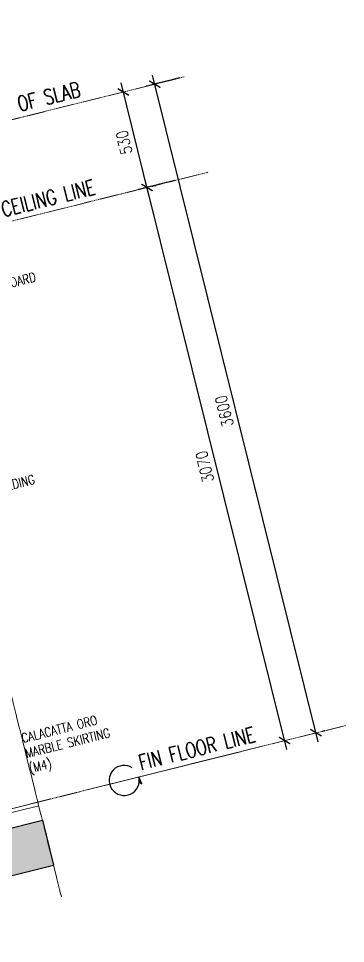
# Model space of a CAD drawing. Header units: inches. Extents: x 122939 to 389145, y 29603 to 574065.
# Drawn here: x 382878 to 384641, y 515725 to 520708 of the extents above; entities that cross this region are included whole.
import ezdxf

# ---------------------------------------------------------------- set-up
doc = ezdxf.new("R2010")
doc.units = ezdxf.units.IN
doc.header["$MEASUREMENT"] = 0
for name, pattern in [('DASHED', [0.75, 0.5, -0.25]), ('HIDDEN', [0.375, 0.25, -0.125]), ('HIDDEN2', [0.1875, 0.125, -0.0625]), ('PHANTOM-Z', [69.2, 60, -1.4, 2.5, -1.4, 2.5, -1.4])]:
    doc.linetypes.add(name, pattern=pattern)
for name, color, linetype, lineweight in [('a-cut', 30, 'PHANTOM-Z', 18), ('A-FLOR-TIL1', 6, 'Continuous', 18), ('A-WALL-TILE', 8, 'Continuous', 9), ('ID-NOTES', 3, 'Continuous', 0)]:
    doc.layers.add(name, color=color, linetype=linetype, lineweight=lineweight)
for name, color, linetype in [('A-DIM', 9, 'Continuous'), ('A-Hidden', 8, 'HIDDEN'), ('A-WALL', 7, 'Continuous'), ('Calliper_wall hatch_CHB', 8, 'Continuous'), ('Layer1', 1, 'Continuous'), ('Layer7', 8, 'Continuous')]:
    doc.layers.add(name, color=color, linetype=linetype)
doc.styles.add('grid_250', font='romans.shx', dxfattribs={"width": 0.75, "height": 0.75})
doc.styles.add('ID-ROMANS', font='romans.shx', dxfattribs={"width": 0.8})
doc.styles.add('ZZ-Dim All', font='romans.shx', dxfattribs={"width": 0.8})
doc.dimstyles.new('DIM-100', dxfattribs={"dimscale": 50, "dimtxt": 1.25, "dimasz": 1, "dimexe": 1, "dimexo": 1, "dimgap": 0.6, "dimtad": 1, "dimdec": 0, "dimrnd": 5, "dimdsep": 46, "dimtxsty": 'ZZ-Dim All', "dimblk1": 'ARCHTICK', "dimblk2": 'ARCHTICK', "dimsah": 1, "dimcen": 1, "dimdle": 1, "dimclrd": 256, "dimclre": 8, "dimclrt": 256, "dimazin": 2, "dimtfac": 1, "dimtdec": 0, "dimtix": 1, "dimtmove": 2, "dimatfit": 2, "dimfxl": 0.1, "dimtolj": 1, "dimtzin": 0, "dimlwd": -1, "dimlwe": -1, "dimarcsym": 0})

# ---------------------------------------------------------------- blocks, each defined once
blk = doc.blocks.new('_ARCHTICK')
at = {"color": 0, "linetype": 'ByBlock', "const_width": 0.15}
blk.add_lwpolyline([(-0.5, -0.5), (0.5, 0.5)], dxfattribs=at)
blk = doc.blocks.new('*D229')
at = {"layer": 'A-DIM', "color": 8, "linetype": 'HIDDEN2', "transparency": 16777216}
blk.add_line((383722.6, 519835.7), (383522.7, 519786), dxfattribs=at)
at = {"layer": 'A-DIM', "transparency": 16777216}
blk.add_line((384324.5, 516770.3), (383559.2, 519846.6), dxfattribs=at)
at = {"layer": 'Defpoints', "color": 0, "transparency": 16777216}
for p in [(383771.2, 519847.8, 0), (383571.2, 519798), (384312.4, 516818.9)]:
    blk.add_point(p, dxfattribs=at)
at = {"layer": 'A-DIM', "transparency": 16777216, "xscale": 49.99999999999999, "yscale": 49.99999999999999, "zscale": 49.99999999999999}
for p, rotation in [((383571.2, 519798), 103.9714232829857), ((384312.4, 516818.9), 283.9714232829857)]:
    blk.add_blockref('_ARCHTICK', p, dxfattribs=dict(at, rotation=rotation))
at = {"layer": 'A-DIM', "color": 3, "transparency": 16777216, "insert": (383882.4, 518293.7), "char_height": 62.5, "attachment_point": 5, "rotation": 103.9714, "style": 'ZZ-Dim All'}
blk.add_mtext('\\A1;3070', dxfattribs=at)
blk = doc.blocks.new('*D230')
at = {"layer": 'A-DIM', "transparency": 16777216}
blk.add_line((383583.3, 519749.5), (383431.2, 520360.9), dxfattribs=at)
at = {"layer": 'A-DIM', "color": 8, "linetype": 'HIDDEN2', "transparency": 16777216}
blk.add_line((383595.7, 519804.1), (383619.7, 519810.1), dxfattribs=at)
at = {"layer": 'Defpoints', "color": 0, "transparency": 16777216}
for p in [(383443.3, 520312.4, 0), (383443.3, 520312.4), (383547.1, 519792, 0)]:
    blk.add_point(p, dxfattribs=at)
at = {"layer": 'A-DIM', "transparency": 16777216, "xscale": 49.99999999999999, "yscale": 49.99999999999999, "zscale": 49.99999999999999}
for p, rotation in [((383443.3, 520312.4), 103.9714232829857), ((383571.2, 519798), 283.9714232829857)]:
    blk.add_blockref('_ARCHTICK', p, dxfattribs=dict(at, rotation=rotation))
at = {"layer": 'A-DIM', "color": 3, "transparency": 16777216, "insert": (383447.8, 520040.4), "char_height": 62.5, "attachment_point": 5, "rotation": 103.9714, "style": 'ZZ-Dim All'}
blk.add_mtext('\\A1;530', dxfattribs=at)
blk = doc.blocks.new('*D228')
at = {"layer": 'A-DIM', "transparency": 16777216}
blk.add_line((384494, 516812.5), (383600.7, 520403.1), dxfattribs=at)
at = {"layer": 'A-DIM', "color": 8, "linetype": 'HIDDEN2', "transparency": 16777216}
for p, q in [((383747.3, 520388), (383564.3, 520342.5)), ((384513.6, 516868.9), (384530.5, 516873.1))]:
    blk.add_line(p, q, dxfattribs=at)
at = {"layer": 'Defpoints', "color": 0, "transparency": 16777216}
for p in [(383612.8, 520354.5), (383795.8, 520400.1, 0), (384465.1, 516856.8, 0)]:
    blk.add_point(p, dxfattribs=at)
at = {"layer": 'A-DIM', "transparency": 16777216, "xscale": 49.99999999999999, "yscale": 49.99999999999999, "zscale": 49.99999999999999}
for p, rotation in [((383612.8, 520354.5), 103.9714232829857), ((384482, 516861), 283.9714232829857)]:
    blk.add_blockref('_ARCHTICK', p, dxfattribs=dict(at, rotation=rotation))
at = {"layer": 'A-DIM', "color": 3, "transparency": 16777216, "insert": (383987.9, 518593), "char_height": 62.5, "attachment_point": 5, "rotation": 103.9714, "style": 'ZZ-Dim All'}
blk.add_mtext('\\A1;3600', dxfattribs=at)

msp = doc.modelspace()

# ---------------------------------------------------------------- hatches: boundary and pattern name
at = {"layer": 'Calliper_wall hatch_CHB', "ltscale": 300}
h = msp.add_hatch(dxfattribs=at)
h.set_pattern_fill('AR-CONC', color=256, scale=10, style=0)
h.set_pattern_definition([(63.971423, (252245.07, 457562.75), (71.11917, 11.227812), [7.5, -82.5]), (8.971423, (252245.07, 457562.75), (-31.625426, 69.643965), [6, -66]), (114.42287, (252251, 457563.69), (39.493744, 80.871776), [6.37402, -70.11421]), (60.15562, (252240.24, 457582.16), (107.5631, 9.704993), [11.25, -123.75]), (110.60706, (252249.21, 457582.97), (67.1822, 117.09634), [9.561034, -105.17138]), (5.15559, (252240.24, 457582.16), (67.1822, 117.09634), [9, -99]), (34.971423, (252251.155, 457579.72), (67.645578, -24.659192), [7.5, -82.5]), (339.971423, (252251.155, 457579.72), (6.103844, 76.244295), [6, -66]), (85.42287, (252256.79, 457577.67), (73.74942, 51.585102), [6.37402, -70.11421]), (51.471423, (252245.073, 457562.752), (-6.857308, 32.598146), [0, -65.2, 0, -67, 0, -66.25]), (21.471423, (252245.073, 457562.752), (16.006101, 44.62585), [0, -38.2, 0, -63.7, 0, -25.25]), (341.471423, (252223.433, 457557.368), (52.3475577, 10.6997366), [0, -25, 0, -78, 0, -103.5]), (331.471423, (252213.73, 457554.953), (54.17642, 23.794676), [0, -32.5, 0, -51.8, 0, -73.5])])
h.paths.add_polyline_path([(377547.511, 514773.888), (377487.151, 515016.492), (383006.953, 516389.81), (383067.312, 516147.205)])
at = {"layer": 'Layer1'}
msp.add_hatch(color=256, dxfattribs=at).paths.add_polyline_path([(383543.224, 516584.725), (383526.892, 516623.417), (383528.545, 516592.858)])

# ---------------------------------------------------------------- linework, layer by layer
at = {"layer": 'a-cut'}
msp.add_line((381932.554, 520708.162, 0.001), (383109.803, 515976.42, 0.001), dxfattribs=at)
at = {"layer": 'A-FLOR-TIL1'}
for p, q in [((382982.809, 516486.851, 0), (377781.324, 515192.731, 0)), ((382987.638, 516467.443, 0), (377786.153, 515173.322, 0))]:
    msp.add_line(p, q, dxfattribs=at)
at = {"layer": 'A-Hidden', "linetype": 'DASHED', "lineweight": 0, "ltscale": 10}
for p, q in [((375857.693, 518425.081, 0.001), (383771.675, 520394.067, 0.001)), ((375985.655, 517910.761, 0), (383899.637, 519879.746, -0.001)), ((376727.15, 514930.454, 0), (384641.132, 516899.439, 0))]:
    msp.add_line(p, q, dxfattribs=at)
at = {"layer": 'A-WALL'}
for p, q in [((377487.151, 515016.492, 0), (383006.953, 516389.81, 0.001)), ((383006.953, 516389.81, 0.001), (383067.312, 516147.205, 0.001)), ((377547.511, 514773.888, 0), (383067.312, 516147.205, 0.001))]:
    msp.add_line(p, q, dxfattribs=at)
at = {"layer": 'A-WALL-TILE', "color": 8}
msp.add_line((384157.293, 516779.053, -0.002), (383298.915, 516565.49, -0.002), dxfattribs=at)
at = {"layer": 'Layer1', "elevation": 536.927}
msp.add_lwpolyline([(383543.224, 516584.725), (383526.892, 516623.417), (383528.545, 516592.858)], close=True, dxfattribs=at)
at = {"layer": 'Layer7'}
msp.add_arc((383448.197, 516603.838, 187.926), 81.094, 57.461395, 13.971423, dxfattribs=at)

# ---------------------------------------------------------------- texts
at = {"layer": 'ID-NOTES', "style": 'grid_250', "width": 0.75}
for s, p in [('BOT. OF SLAB ', (382669.322, 520152.594, 0)), ('CEILING LINE', (382797.284, 519638.273, 187.924)), ('FIN FLOOR LINE', (383538.498, 516659.095, 187.926))]:
    msp.add_text(s, height=81.25, rotation=13.971423, dxfattribs=at).set_placement(p)
at = {"layer": 'ID-NOTES', "char_height": 50, "width": 1075.05767, "attachment_point": 1, "rotation": 13.971423, "style": 'ID-ROMANS'}
for s, insert in [('GYPSUM CEILING BOARD', (382337.351, 519185.513, 0)), ('GRG MOULDING', (382566.058, 518154.431, 0)), ('CALACATTA ORO\\PMARBLE SKIRTING\\P(M4)', (382889.602, 516854.004, 0))]:
    msp.add_mtext(s, dxfattribs=dict(at, insert=insert))

# ---------------------------------------------------------------- dimensions: what is measured, and where the dimension line sits
at = {"layer": 'A-DIM'}
for base, p1, p2, picture, middle in [((383612.792, 520354.537, 0), (384465.054, 516856.83, 0.002), (383795.805, 520400.07, 0.001), '*D228', (383987.942, 518593, 0)), ((383443.263, 520312.358, 0), (383547.147, 519792.047, 0), (383443.263, 520312.358, 0), '*D230', (383447.806, 520040.41, 0)), ((383571.225, 519798.038, 0), (384312.439, 516818.86, 0), (383771.153, 519847.779, 0.001), '*D229', (383882.394, 518293.661, 0))]:
    dim = msp.add_linear_dim(base=base, p1=p1, p2=p2, angle=103.971423, dimstyle='DIM-100', override={"dimclrt": 3}, dxfattribs=at)
    dim.commit()
    dim.dimension.update_dxf_attribs({"geometry": picture, "text_midpoint": middle})

doc.saveas('drawing.dxf')
